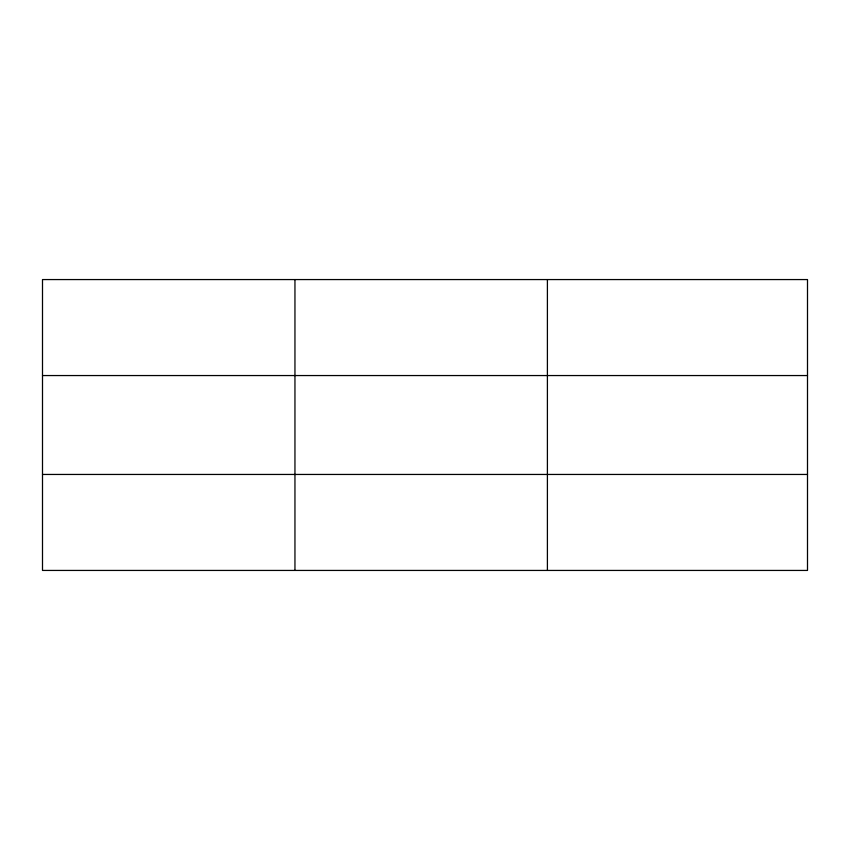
<?xml version="1.0" encoding="UTF-8"?>
<svg xmlns="http://www.w3.org/2000/svg" width="850" height="850" viewBox="0 0 850 850"><rect width="100%" height="100%" fill="white"/><g stroke="black" fill="none" stroke-linecap="round" stroke-linejoin="round"><path stroke-width="1.27" d="M294.95 279.565L294.95 570.435M547.4 279.565L547.4 570.435M807.5 375.551L807.5 279.565L42.5 279.565L42.5 570.435L807.5 570.435L807.5 375.551L42.5 375.551M42.5 474.449L807.5 474.449"/></g></svg>
